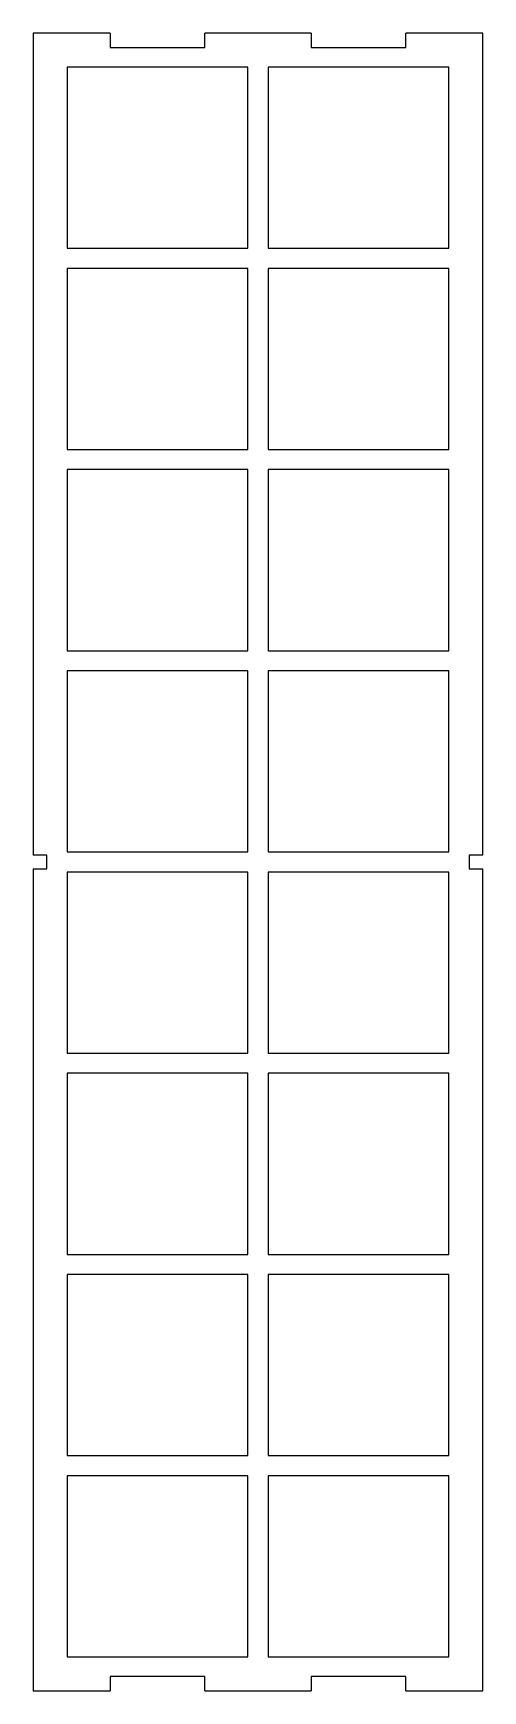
# Model space of a CAD drawing. Header units: millimetres. Extents: x -47 to 47, y -173 to 173.
import ezdxf

# ---------------------------------------------------------------- set-up
doc = ezdxf.new("R2010")
doc.units = ezdxf.units.MM
doc.layers.add('Shape2DView', color=7, linetype='CONTINUOUS')

msp = doc.modelspace()

# ---------------------------------------------------------------- linework, layer by layer
at = {"layer": 'Shape2DView'}
for p, q in [((-47, 173), (-47, 1.45)), ((-30.9, 173), (-47, 173)), ((-30.9, 173), (-30.9, 170)), ((-11.1, 170), (-11.1, 173)), ((11.1, 173), (-11.1, 173)), ((11.1, 173), (11.1, 170)), ((30.9, 170), (30.9, 173)), ((47, 173), (30.9, 173)), ((47, 1.45), (47, 173)), ((-30.9, 170), (-11.1, 170)), ((11.1, 170), (30.9, 170)), ((-39.9, 165.9), (-39.9, 128.1)), ((-2.1, 165.9), (-39.9, 165.9)), ((-2.1, 128.1), (-2.1, 165.9)), ((2.1, 165.9), (2.1, 128.1)), ((39.9, 165.9), (2.1, 165.9)), ((39.9, 128.1), (39.9, 165.9)), ((-39.9, 128.1), (-2.1, 128.1)), ((2.1, 128.1), (39.9, 128.1)), ((-39.9, 123.9), (-39.9, 86.1)), ((-2.1, 123.9), (-39.9, 123.9)), ((-2.1, 86.1), (-2.1, 123.9)), ((2.1, 123.9), (2.1, 86.1)), ((39.9, 123.9), (2.1, 123.9)), ((39.9, 86.1), (39.9, 123.9)), ((-39.9, 86.1), (-2.1, 86.1)), ((2.1, 86.1), (39.9, 86.1)), ((-39.9, 81.9), (-39.9, 44.1)), ((-2.1, 81.9), (-39.9, 81.9)), ((-2.1, 44.1), (-2.1, 81.9)), ((2.1, 81.9), (2.1, 44.1)), ((39.9, 81.9), (2.1, 81.9)), ((39.9, 44.1), (39.9, 81.9)), ((-39.9, 44.1), (-2.1, 44.1)), ((2.1, 44.1), (39.9, 44.1)), ((-39.9, 39.9), (-39.9, 2.1)), ((-2.1, 39.9), (-39.9, 39.9)), ((-2.1, 2.1), (-2.1, 39.9)), ((2.1, 39.9), (2.1, 2.1)), ((39.9, 39.9), (2.1, 39.9)), ((39.9, 2.1), (39.9, 39.9)), ((-44.1, 1.45), (-47, 1.45)), ((-44.1, -1.45), (-44.1, 1.45)), ((-39.9, 2.1), (-2.1, 2.1)), ((2.1, 2.1), (39.9, 2.1)), ((47, 1.45), (44.1, 1.45)), ((44.1, 1.45), (44.1, -1.45)), ((-47, -1.45), (-47, -173)), ((-47, -1.45), (-44.1, -1.45)), ((-39.9, -2.1), (-39.9, -39.9)), ((-2.1, -2.1), (-39.9, -2.1)), ((-2.1, -39.9), (-2.1, -2.1)), ((2.1, -2.1), (2.1, -39.9)), ((39.9, -2.1), (2.1, -2.1)), ((39.9, -39.9), (39.9, -2.1)), ((44.1, -1.45), (47, -1.45)), ((47, -173), (47, -1.45)), ((-39.9, -39.9), (-2.1, -39.9)), ((2.1, -39.9), (39.9, -39.9)), ((-39.9, -44.1), (-39.9, -81.9)), ((-2.1, -44.1), (-39.9, -44.1)), ((-2.1, -81.9), (-2.1, -44.1)), ((2.1, -44.1), (2.1, -81.9)), ((39.9, -44.1), (2.1, -44.1)), ((39.9, -81.9), (39.9, -44.1)), ((-39.9, -81.9), (-2.1, -81.9)), ((2.1, -81.9), (39.9, -81.9)), ((-39.9, -86.1), (-39.9, -123.9)), ((-2.1, -86.1), (-39.9, -86.1)), ((-2.1, -123.9), (-2.1, -86.1)), ((2.1, -86.1), (2.1, -123.9)), ((39.9, -86.1), (2.1, -86.1)), ((39.9, -123.9), (39.9, -86.1)), ((-39.9, -123.9), (-2.1, -123.9)), ((2.1, -123.9), (39.9, -123.9)), ((-39.9, -128.1), (-39.9, -165.9)), ((-2.1, -128.1), (-39.9, -128.1)), ((-2.1, -165.9), (-2.1, -128.1)), ((2.1, -128.1), (2.1, -165.9)), ((39.9, -128.1), (2.1, -128.1)), ((39.9, -165.9), (39.9, -128.1)), ((-39.9, -165.9), (-2.1, -165.9)), ((2.1, -165.9), (39.9, -165.9)), ((-47, -173), (-30.9, -173)), ((-11.1, -170), (-30.9, -170)), ((-30.9, -170), (-30.9, -173)), ((-11.1, -173), (-11.1, -170)), ((-11.1, -173), (11.1, -173)), ((30.9, -170), (11.1, -170)), ((11.1, -170), (11.1, -173)), ((30.9, -173), (30.9, -170)), ((30.9, -173), (47, -173))]:
    msp.add_line(p, q, dxfattribs=at)

doc.saveas('drawing.dxf')
